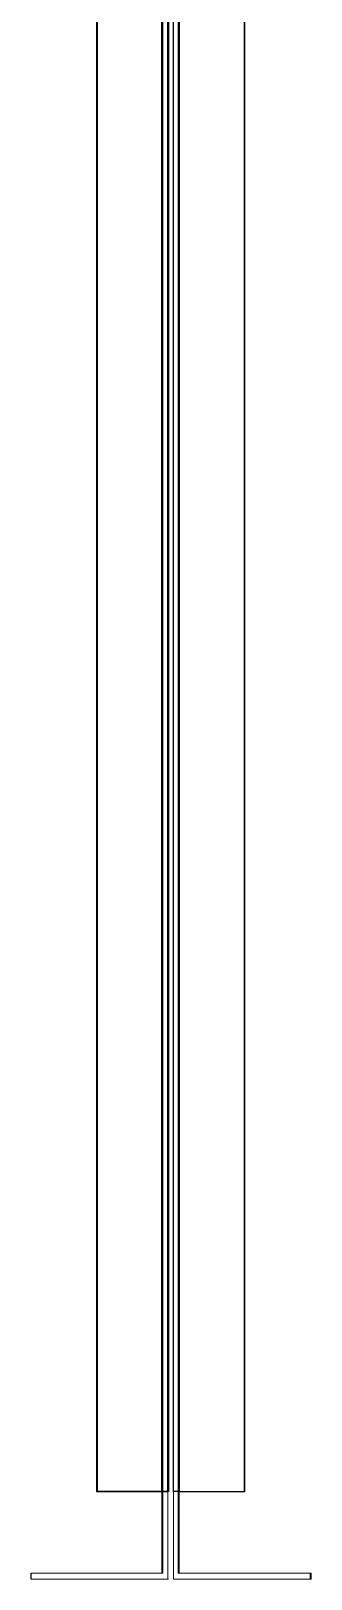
# Model space of a CAD drawing. Header units: inches. Extents: x -33163 to 19162, y -8858 to 30669.
# Drawn here: x -24962.2 to -24949.4, y -341.5 to -270.7 of the extents above; entities that cross this region are included whole.
import ezdxf

# ---------------------------------------------------------------- set-up
doc = ezdxf.new("R2010")
doc.units = ezdxf.units.IN
doc.layers.add('TRUSS_Geometry', color=12, linetype='Continuous')

msp = doc.modelspace()

# ---------------------------------------------------------------- linework, layer by layer
at = {"layer": 'TRUSS_Geometry', "lineweight": 25}
for points in [[(-24956.16853, -337.45165), (-24956.16853, -257.45165), (-24959.15519, -257.45165), (-24959.15519, -337.45165), (-24956.16853, -337.45165), (-24955.90185, -337.45165), (-24955.90185, -257.45165)], [(-24956.12795, -337.45165), (-24959.11462, -337.45165), (-24959.11462, -257.45165), (-24956.12795, -257.45165)], [(-24955.38129, -337.45165), (-24955.64795, -337.45165), (-24955.64795, -257.45165), (-24955.38129, -257.45165)]]:
    msp.add_lwpolyline(points, dxfattribs=at)
for points in [[(-24955.86128, -337.45165), (-24956.12795, -337.45165), (-24956.12795, -257.45165), (-24955.86128, -257.45165)], [(-24952.38183, -263.47834), (-24952.38183, -257.45165), (-24955.42183, -257.45165), (-24955.42183, -337.45165), (-24952.38183, -337.45165), (-24952.38183, -269.71833)], [(-24955.38129, -257.45165), (-24955.38129, -337.45165), (-24952.39462, -337.45165), (-24952.39462, -269.71833), (-24952.39462, -263.47834), (-24952.39462, -257.45165)]]:
    msp.add_lwpolyline(points, close=True, dxfattribs=at)
at = {"layer": 'TRUSS_Geometry', "lineweight": 18}
for points in [[(-24956.12795, -337.45165), (-24956.12795, -341.18497), (-24962.15462, -341.18497), (-24962.15462, -341.45165), (-24955.86128, -341.45165)], [(-24955.90185, -337.45165), (-24955.90185, -341.45165), (-24962.14184, -341.45165), (-24962.14184, -341.18497), (-24956.16853, -341.18497), (-24956.16853, -337.45165)], [(-24955.38129, -337.45165), (-24955.38129, -341.18497), (-24949.35462, -341.18497), (-24949.35462, -341.45165), (-24955.64795, -341.45165), (-24955.64795, -337.45165)]]:
    msp.add_lwpolyline(points, dxfattribs=at)
msp.add_lwpolyline([(-24955.63517, -341.45165), (-24955.63517, -337.45165), (-24955.42183, -337.45165), (-24955.42183, -341.18497), (-24949.39518, -341.18497), (-24949.39518, -341.45165)], close=True, dxfattribs=at)

doc.saveas('drawing.dxf')
